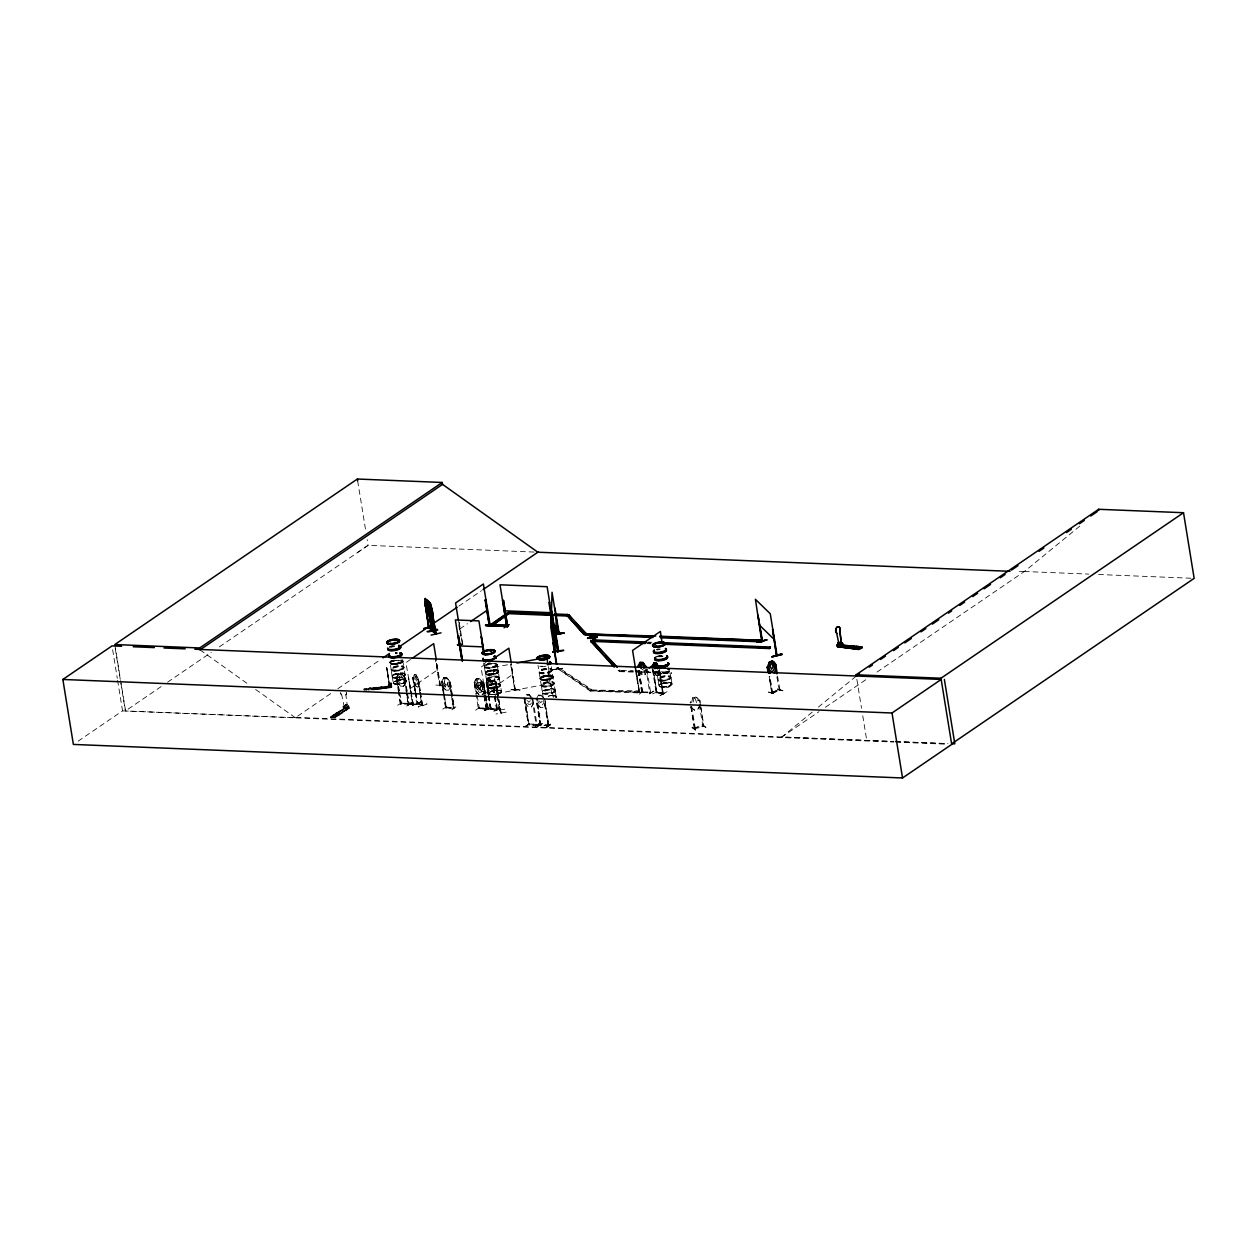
<?xml version="1.0" encoding="UTF-8"?>
<svg xmlns="http://www.w3.org/2000/svg" width="1257" height="1257" viewBox="0 0 1257 1257"><rect width="100%" height="100%" fill="white"/><g stroke="black" fill="none" stroke-linecap="round" stroke-linejoin="round"><path stroke-width="0.75" stroke-dasharray="5 3.75" d="M552.216 669.934L562.476 668.253L552.2 669.635M557.024 667.75L557.637 668.677M557.574 668.661L557.385 667.671M414.983 675.04L415.219 680.163L416.711 682.174L416.758 678.969L414.889 675.072M487.543 686.432L487.716 687.5M556.238 697.132L555.123 690.124M366.635 690.266L366.683 688.632L363.87 689.04L391.744 685.646M368.568 690.329L368.568 688.365C372.339 685.191 371.286 692.576 371.381 687.956M376.77 687.548L373.895 687.61L373.848 689.229M376.707 687.202L376.66 688.836M376.896 689.669L391.728 687.532L391.618 685.191L388.539 685.615L388.822 687.438L388.586 684.122L388.869 685.803M389.811 685.002L389.607 686.746L386.622 667.451L389.497 686.228M389.686 683.384L390.628 683.949M389.921 683.871L390.707 683.305L390.094 683.871M391.603 686.133L390.896 682.818L391.398 683.839M496.389 663.963A6.568 2.027 -9.2 0 0 485.815 665.189A6.568 2.027 -9.2 0 0 488.47 668.048A6.568 2.027 -9.2 0 0 497.222 664.874L497.253 664.717M541.421 686.039L537.996 665.377M551.996 670.185L551.792 669.682M670.924 677.664A6.568 2.027 -9.2 0 1 661.135 680.854A6.568 2.027 -9.2 0 1 661.245 677.272A6.568 2.027 -9.2 0 1 670.924 677.664L670.625 676.737M407.944 704.171L416.586 704.753M416.758 704.14L407.897 703.81L416.884 704.611L415.109 692.717M491.974 709.027L483.112 708.681M483.049 708.32L491.754 709.325M491.927 708.665L482.877 708.995M634.408 692.198L650.702 692.858L646.491 666.87M643.505 692.34L634.612 692.041M344.685 705.806L344.402 707.895L330.481 717.48L344.905 707.157L344.685 705.806L342.941 706.764L343.208 708.461L347.655 708.618L347.011 704.407L345.314 705.444L346.571 704.58M397.023 677.664L396.222 678.026L398.626 673.972M442.181 681.608L446.219 708.021L446.314 707.047M474.895 682.394L476.654 693.801M670.924 677.743C677.602 697.981 639.939 680.618 671.992 683.997A6.442 1.995 -9.2 0 1 662.235 687.233A6.442 1.995 -9.2 0 1 662.345 683.729A6.442 1.995 -9.2 0 1 671.851 684.107L671.992 683.997M390.408 683.604L390.597 683.588M488.957 679.738L489.02 684.939L490.874 686.809L491.078 683.541L488.879 679.786M421.236 702.16L412.406 705.193M392.121 676.282L391.163 669.792M345.424 705.507L345.958 704.753M345.879 704.894L346.021 705.476M477.173 682.582L477.581 679.11L478.556 679.141L482.201 686.888L482.688 689.967L481.148 692.34L479.216 692.277L476.906 689.747L477.173 682.504L474.832 686.558L478.461 690.784L481.447 690.91L483.725 686.903L480.174 682.63L477.126 682.551L478.713 686.039L480.347 684.515L480.064 682.708L483.646 686.951M478.257 683.227L478.131 688.522L480.347 690.203L480.724 686.825L478.304 683.195M444.507 681.907L444.931 678.434L445.905 678.466L447.413 682.017M490.513 708.728L497.615 709.938L493.514 683.934L490.371 679.424L487.936 679L488.062 686.008L490.01 688.726L491.581 689.009L492.775 686.841M693.314 702.003L693.817 698.201L694.901 697.949M499.218 677.539L500.333 684.609M555.264 690.894L555.264 691.083A6.474 1.995 -9.2 0 1 545.617 694.288A6.474 1.995 -9.2 0 1 545.727 690.769A6.474 1.995 -9.2 0 1 555.264 691.146M652.556 693.817L659.799 690.926M768.577 692.34L774.579 693.628M768.53 691.916L774.611 694.084M407.158 691.256L405.053 678.261C402.413 670.735 395.044 673.768 398.39 681.011L400.7 683.541L402.633 683.619L404.188 681.247L401.58 674.051M484.699 693.99L483.065 682.787L479.388 678.591L476.466 678.576L476.23 685.615L478.54 688.145L480.473 688.223L482.028 685.851L481.525 682.755L479.42 678.654L476.403 678.466L474.109 682.472L478.304 708.665L487.197 708.822L484.998 695.844M446.754 677.9L450.446 682.08L451.043 686.243L448.749 690.266L446.801 677.853L443.8 677.743L443.564 684.955L445.889 687.469L447.838 687.532L449.393 685.159L448.89 682.064L446.769 677.963L443.737 677.79M691.743 702.412L692.591 697.855L690.077 702.852M771.578 693.236L780.047 690.219L779.717 689.166M779.796 689.307L779.214 689.512C778.931 692.34 779.026 687.249 779.733 690.124M392.137 676.25L392.404 677.24M499.343 678.246L499.375 678.136A6.568 2.027 -9.2 0 0 489.696 677.743A6.568 2.027 -9.2 0 0 489.586 681.31A6.568 2.027 -9.2 0 0 499.375 678.136M346.413 705.428L345.816 705.476M397.668 705.224L402.9 702.097M442.841 709.168L448.011 705.586M475.57 710.236L480.787 706.638M525.175 726.452L530.391 722.901M525.583 726.405L530.8 722.398L525.677 726.499M537.085 726.939L542.71 722.885L537.446 726.452M639.169 694.273L644.275 690.266M692.057 727.772L695.64 730.254M498.4 707.754L499.83 710.331M498.338 707.392L499.94 710.865L497.961 707.895M499.83 710.802L495.745 684.044L498.212 697.415M497.253 664.843L499.155 677.35A6.474 1.995 -9.2 0 1 489.507 680.508A6.474 1.995 -9.2 0 1 489.617 676.973A6.474 1.995 -9.2 0 1 499.155 677.366M389.843 662.565L393.174 664.262L400.952 662.816M389.906 662.895L390.801 661.292L394.761 659.768A6.489 2.011 -9.2 0 0 390.157 662.926A6.489 2.011 -9.2 0 0 397.966 663.24A6.489 2.011 -9.2 0 0 402.57 660.098L402.727 661.622M402.963 661.056L398.013 663.492L390.77 663.586M498.306 671.207L498.102 672.102M488.989 674.459L488.659 674.695A6.489 2.011 -9.2 0 1 488.674 671.222A6.489 2.011 -9.2 0 1 498.243 671.615L498.353 671.489A6.489 2.011 -9.2 0 1 488.58 674.742L489.57 674.789M539.976 678.481L541.956 676.612M393.252 664.34L393.881 664.325M543.48 680.178L544.407 679.927L543.653 680.336M414.81 690.863L412.705 677.869L414.229 674.192L416.13 674.836L417.701 679.283L420.105 694.414M418.031 687.218L419.272 683.651L418.675 679.581L416.036 674.868M337.505 713.049L339.751 712.452M418.188 682.378L417.355 684.405L416.13 683.997C414.354 682.504 411.966 672.134 416.02 674.962M374.177 688.475C377.823 685.568 375.56 690.612 373.895 687.61M397.982 660.962L398.893 660.616M405.948 681.828C406.844 675.81 386.088 682.881 396.426 684.421M494.3 671.411C497.285 670.17 491.078 671.427 494.567 671.489M495.289 671.002L493.687 670.939L494.818 671.427M549.246 676.282C547.612 676.297 550.283 677.366 549.026 676.109M552.813 677.224L552.829 676.046L552.829 677.539L546.481 679.691L540.211 679.016L546.528 679.974L552.797 677.539M530.375 700.683L528.726 702.207L527.484 700.558M542.27 701.155L540.636 702.679L539.379 701.045M447.712 683.824L447.021 685.395L444.805 683.714M487.857 694.005L486.208 682.692L488.015 678.953M697.824 709.294L700.275 704.391M700.432 704.423L697.886 709.388L694.587 710.221L690.722 706.953L694.618 710.095M390.848 684.012L390.958 683.509M346.571 705.334L345.706 705.004M658.809 670.704L657.6 672.888L656.013 672.621L654.049 669.902M398.673 673.941L396.379 677.9L397.291 677.9M397.086 681.923L400.559 686.228L403.544 686.353L405.791 682.268L405.225 678.183L401.549 673.988M403.544 686.353L405.791 682.268M474.219 682.504L476.513 678.529M475.005 686.558L477.236 682.614M531.35 707L533.581 703.072L532.937 699.018L537.022 725.132L528.191 724.802M536.142 699.159L538.436 695.184L541.28 695.341L544.988 699.426M545.208 700.809L545.601 703.59L543.307 707.455M442.244 685.851L445.795 690.109L443.8 677.743L441.443 681.797L445.607 707.99L454.343 708.288L450.289 682.158L446.801 677.853M391.178 669.981L390.11 661.905M405.98 681.797L402.884 683.509L396.442 684.421A6.489 2.011 -9.2 0 1 396.568 680.885A6.489 2.011 -9.2 0 1 406.121 681.278L405.131 675.276A6.474 1.995 -9.2 0 1 395.484 678.403A6.474 1.995 -9.2 0 1 395.594 674.883A6.474 1.995 -9.2 0 1 405.147 675.26L404.974 674.208M488.564 674.758L494.991 673.831L498.055 671.804M483.081 708.775L492.037 709.137M645.658 669.855L644.103 672.228L642.154 672.165L639.829 669.635M332.131 715.799L336.625 716.301L332.131 715.799L330.717 716.773L332.037 717.558M349.147 707.817L334.063 717.606L334.959 717.668L330.717 716.773M335.038 717.668L349.085 707.628L348.786 705.947L347.042 706.905L347.262 708.272L343.507 708.131L342.941 706.764M345.015 707.895L345.895 707.911L331.989 717.59L345.785 707.927M462.639 643.521L461.822 643.757L462.686 643.521M413.113 704.14L408.604 678.089L412.343 704.407L413.113 704.093L408.604 678.089M439.526 684.766L440.531 685.426L439.62 685.788L435.472 659.768M487.81 707.958L487.763 708.964L481.038 667.153L487.229 662.942M488.36 708.602L486.255 696.111M515.291 690.25L514.694 689.292M515.244 690.25L511.395 663.979M639.012 692.167L634.816 666.194M635.131 666.21L639.342 692.23L635.916 667.813M666.461 672.636L667.184 673.265L619.057 671.615L618.915 670.798L633.135 670.641M667.231 673.218L667.058 672.024L666.053 672.715L666.886 673.171M499.265 709.262L500.365 709.199L499.5 709.545M500.742 712.86L498.385 696.095M695.294 727.772L694.178 727.913L702.773 725.933M694.32 728.871L704.061 726.436M703.134 726.703C703.323 724.598 703.496 725.729 703.056 726.546M498.008 671.851C495.729 676.156 478.508 672.982 490.104 674.71M337.552 712.955L339.641 712.562M412.107 703.449L413.05 703.134L412.296 704.439M439.604 685.756L440.531 685.426L436.242 659.454M514.6 689.323L515.511 688.977M515.606 689.967L514.757 690.297L511.096 663.963M638.792 691.24L639.734 690.91L589.69 689.983L556.71 667.986L558.564 667.498L591.56 689.48L590.68 690.989L591.56 689.48M390.204 662.188L396.474 659.784A6.489 2.011 -9.2 0 0 390.094 663.067L390.079 663.146A6.489 2.011 -9.2 0 0 398.548 663.413A6.489 2.011 -9.2 0 0 402.004 660.004L402.696 660.129M398.94 660.428C398.673 660.381 399.506 660.428 399.098 660.931M402.633 661.386L400.983 662.832M493.75 670.877L494.315 671.427M489.366 674.758L489.256 674.632M549.686 676.266L548.083 676.769L549.403 676.659M346.853 704.768L345.534 705.664L346.539 705.287M812.258 712.106L781.87 736.995L893.224 741.41M818.338 707.125L856.316 676.015L861.532 708.225M877.04 672.055L1024.408 571.495L1082.136 524.2M772.568 692.026L779.057 689.842M416.837 703.857L422.148 705.428M421.661 704.596L422.541 704.627M421.818 705.554L420.309 692.717M422.776 705.633L420.608 692.623M340.694 693.283A3.457 2.765 55.2 0 0 341.684 694.76L341.59 694.838A3.457 2.765 55.2 0 1 340.348 692.513M346.382 692.638A3.457 2.765 55.2 0 1 345.879 694.917L345.769 694.98A3.457 2.765 55.2 0 0 346.272 692.717M347.011 704.407L345.518 704.439L346.885 704.486M333.058 715.139C345.675 714.824 328.218 717.228 334.472 714.165L338.966 714.667L334.472 714.165M335.729 713.3C348.33 712.986 330.874 715.374 337.127 712.31L341.637 712.813L337.127 712.31M344.339 707.298L341.684 694.76M330.544 717.527L345.486 707.502M331.157 717.543L345.518 707.675M345.989 707.282L345.644 704.36M348.786 705.947L347.042 706.905M347.466 707.251L345.879 694.917M334.063 717.606L348.66 707.282L348.44 705.931M334.661 717.653L349.493 708.021L335.603 717.7L330.78 717.118M448.686 690.156L445.732 690.156M638.525 670.547L642.06 674.805L645.077 674.915L644.527 671.568M647.214 670.908L645.014 674.805M642.091 674.71L641.526 671.474M435.943 685.112L445.072 685.379M410.52 659.469L405.885 662.643L413.207 704.077M449.252 682.268L453.494 708.288L449.252 682.268L450.226 682.174L454.248 708.304M445.324 707C447.775 706.623 444.428 706.874 445.638 707.974M487.449 708.964L483.756 682.614L485.94 694.178M451.892 709.875L456.998 705.947M511.08 689.747L519.942 690.093L511.332 689.512M662.643 672.904L671.757 673.155L662.863 672.762M635.602 667.797L639.499 691.869L637.802 692.89L590.68 690.989M641.903 691.539L642.751 691.586M639.216 670.28L642.484 692.717L642.578 691.727M642.814 692.544L638.43 666.697M649.948 692.811C648.203 691.633 652.226 693.77 649.602 692.041M653.389 691.083L648.125 694.697L653.781 691.161M487.056 661.229L483.222 664.387M78.138 741.174L122.542 710.865L893.837 742.07M161.147 686.589L125.574 710.865L120.656 680.54M167.605 682.174L211.27 652.383M219.346 646.868L368.097 545.349L535.891 552.137M115.251 648.471L125.37 710.991L295.316 717.731L331.377 693.126M337.834 688.71L379.771 660.098M458.805 606.157L481.384 590.743M459.763 628.971L467.494 623.692M400.653 674.585L402.224 678.104L401.831 681.467L399.616 679.801L399.333 677.979L399.742 674.506L400.716 674.553M406.781 695.058L404.063 678.34L405.053 678.261M404.063 678.34L405.225 678.183M400.59 686.118L403.607 686.306M410.096 688.632L437.892 669.651M399.6 692.796L401.502 703.936L400.323 704.03M408.258 703.527L401.203 703.37M401.392 703.26L409.201 703.276L409.342 704.25L400.417 704.014L399.396 696.472M412.359 702.522L406.655 706.088L412.359 702.553M411.84 702.034L406.624 705.554M406.655 706.088L411.935 702.443M479.451 678.544L482.971 682.818L481.902 682.944L484.322 697.792M475.13 682.504L474.062 682.63L475.052 682.174M474.895 686.511L478.493 690.69M481.902 682.944L483.065 682.787M485.249 693.141L513.045 674.176M477.141 695.53L479.341 708.524L478.288 707.518L478.336 708.634M485.925 708.257L486.852 708.021M484.401 710.142L490.199 707.125L484.479 710.189M484.605 710.629L490.183 707.094L484.966 710.661M527.547 695.31L528.568 695.31M524.955 702.679L528.411 707L531.46 707.078L533.581 703.072M538.326 695.105L541.374 695.2L543.448 699.411L543.951 702.506L542.395 704.878L540.463 704.8L538.153 702.27L537.65 699.175M539.457 695.797L540.479 695.797M540.321 707.471L536.708 703.244L540.384 707.44L543.37 707.565M532.104 698.986L536.173 725.148C538.954 722.366 532.905 727.394 528.459 724.66L528.804 723.891M524.876 698.829L528.961 724.833M535.891 724.158L536.22 724.975M529.056 724.142L537.053 724.063M539.834 723.231L534.508 726.86L539.787 723.215M534.979 726.813L540.211 723.294M540.211 724.173L541.076 725.305L536.77 699.316M542.788 723.419L537.493 726.436M619.057 671.615L619.937 670.107L618.004 670.547L620.062 670.924M540.981 725.305L536.959 699.191M547.801 724.629L548.083 725.619L544.14 701.453M547.832 724.896L548.963 724.535L540.966 724.629M546.324 726.797L551.587 723.246L546.528 727.269M546.481 727.253L552.09 723.749L546.905 727.332M636.78 676.407L647.591 669.023M590.539 690.172L638.996 692.151L589.832 690.8L556.71 667.986M666.179 673.532L667.2 672.841L618.915 670.798M781.304 737.388L818.967 711.682M825.425 707.282L867.361 678.654M357.428 552.546L368.097 545.349L367.185 539.677M1024.408 571.495L1015.876 571.558M440.139 685.725L435.928 659.454M487.952 708.901L485.94 696.095M666.32 673.579L667.043 672.244M490.529 691.633L488.533 693.408L489.46 694.493M462.23 643.804L462.78 644.48M772.568 693.031L769.913 676.282M501.213 713.08L499.532 709.812M652.854 670.719L656.044 675.119M658.432 675.512L655.95 675.245L655.478 671.882M656.578 691.931L656.987 691.79M652.666 666.87L656.955 692.874L653.53 670.468M657.097 692.088C660.538 693.911 664.419 691.287 662.69 693.88L658.448 667.876M662.722 693.047L656.845 692.198M667.058 691.711L659.878 695.592L667.121 691.759M659.878 695.592L667.2 692.167M496.594 710.001L492.273 683.745L490.45 679.393M487.072 682.834L486.05 682.865L486.899 682.645M497.065 709.844L492.445 683.981L493.514 683.934M494.032 688.035L492.383 691.79L489.947 691.366L486.883 686.809L490.026 691.319M491.016 707.88C486.475 708.838 500.789 711.729 496.405 709.042M486.522 709.938L493.577 707.031M491.173 708.838L489.067 695.859M493.75 711.179L501.213 708.304M498.086 670.908A6.442 1.995 -9.2 0 0 488.58 670.531A6.442 1.995 -9.2 0 0 488.486 674.019A6.442 1.995 -9.2 0 0 498.071 670.908C494.3 668.473 487.197 671.175 485.233 672.966C487.889 669.698 494.598 668.535 498.118 670.892A6.442 1.995 -9.2 0 1 488.486 674.035A6.442 1.995 -9.2 0 1 488.58 670.531A6.442 1.995 -9.2 0 1 498.071 670.908L498.071 670.594M490.544 691.633C494.614 688.522 508.928 690.769 496.704 694.414M541.987 676.612L548.209 675.182L552.844 676.282A6.442 1.995 -9.2 0 1 543.228 679.44A6.442 1.995 -9.2 0 1 543.323 675.92A6.442 1.995 -9.2 0 1 552.829 676.297A6.442 1.995 -9.2 0 1 543.228 679.424A6.442 1.995 -9.2 0 1 543.338 675.936A6.442 1.995 -9.2 0 1 552.829 676.313M777.423 689.103L783.457 690.847L777.407 689.072M771.877 692.308L778.837 689.779M495.132 683.415L496.059 683.242L500.883 713.175L499.045 708.367L500.255 708.524M420.309 690.769L418.612 679.597L417.701 679.566L418.675 679.581M413.742 681.781L416.13 686.589L418.078 687.076M417.984 687.108L416.146 686.479M421.221 701.736L412.422 705.146M421.189 701.767L412.72 705.303L421.001 702.113M415.627 692.89L417.78 703.951L417.214 703.087M417.67 703.276L422.619 704.69M426.956 704.093L418.33 707.204M418.282 706.717L426.877 703.684M695.168 728.62L694.995 727.662L702.726 725.666M445.654 707.832L454.374 708.131M453.368 707.33L454.374 707.188L453.211 707.314M453.541 708.131L453.62 707.141M641.918 692.528L637.755 666.461M400.339 703.087L401.156 703.103M478.948 707.722L478.179 707.691M529.087 724.818L525.049 698.703M536.818 724.205L536.818 725.148M772.552 692.01L771.767 692.308M769.174 676.565L771.845 693.298L780 690.203L777.376 675.292M695.341 728.573L691.083 702.632M772.269 691.978L772.269 692.937L769.708 676.219M779.371 690.47L776.637 675.575M771.987 693.236L768.954 676.502M488.659 670.971A6.442 1.995 -9.2 0 1 498.165 671.364A6.442 1.995 -9.2 0 1 488.549 674.49A6.442 1.995 -9.2 0 1 488.659 670.971L490.183 670.562M493.435 674.239L494.991 673.799M548.131 679.377L549.702 678.937M556.835 668.803L558.705 668.3L591.686 690.297M692.591 697.855L695.891 697.022C707.33 708.131 689.952 689.559 698.044 700.746M702.993 726.703L698.562 700.416L699.756 700.463L703.904 726.499L699.725 700.275M692.073 727.787L692.513 727.112L696.174 730.176M705.79 727.63L702.16 724.566L705.774 727.127M445.748 707.832L444.24 698.546M446.329 707.99L442.417 681.498M643.568 692.403L634.408 692.23L650.545 691.884M650.686 692.843L650.372 692.057M400.355 702.946L401.234 702.962M401.014 703.119L401.313 704.046L399.412 692.906M408.368 704.203L409.091 703.276M478.87 707.707L479.058 708.649M478.351 708.492L479.341 708.508M528.427 723.702L529.103 723.733M526.416 694.634C534.068 695.027 522.598 693.345 524.232 698.672L528.506 724.645M549.12 725.478L540.369 725.148L536.409 700.463M544.815 699.505L548.885 725.635L540.133 725.305L536.095 699.081M397.086 677.554L399.302 690.926M694.665 728.919L690.344 702.946M439.981 685.772L435.77 659.784M515.307 689.952L510.939 664.293M548.429 673.328L549.356 673.155L548.429 673.328L552.184 696.441M507.529 664.796L492.587 667.624L499.642 710.488L499.752 709.184M495.682 681.938L498.212 694.508M497.473 691.271L495.996 681.938L498.463 695.325M496.201 685.049L498.008 694.304L497.269 688.852L497.458 690.816M496.782 688.946L496.342 685.144M496.531 686.888L496.766 688.82M496.782 693.613L551.006 683.352M504.748 709.168L494.504 710.865M501.26 713.033L501.056 711.871L500.647 712.923M506.147 712.153L495.965 713.992M546.512 679.958L548.178 679.644M548.193 696.095C550.016 695.828 556.82 694.335 556.113 697.651A6.442 1.995 -9.2 0 0 548.256 696.362M652.87 670.358L656.531 692.623M659.344 667.86L663.256 693.974L656.154 692.78L652.022 666.76M422.258 704.8L417.371 703.37M490.419 707.77L490.717 708.021M490.45 708.712L489.02 699.458M552.216 669.73L562.476 668.425M387.517 672.385L386.685 667.498M387.47 673.925L389.717 686.196M391.178 683.18L390.99 683.714M391.98 683.604L389.701 683.949M388.586 684.248L391.446 683.399M389.529 685.144L387.722 672.354M363.949 690.234L391.744 686.212L391.681 685.411L363.901 689.386L391.728 686.228M388.759 686.966L391.728 687.029M369.432 689.889L391.665 686.715M371.318 689.842L391.728 686.966L391.744 686.039M373.172 689.889L391.728 687.202M422.415 705.711L420.105 692.45M487.088 708.822L486.019 708.932L484.621 699.662M548.366 725.43L544.014 699.473M548.728 725.635L544.627 699.63M548.571 676.973L549.686 676.549M552.2 675.873L543.37 676.36A6.442 1.995 -9.2 0 0 543.307 679.896L544.815 679.848M643.285 670.091L641.07 668.41M344.905 707.157L348.66 707.282M343.554 707.314L349.069 707.644M343.57 707.597L348.016 707.754M662.612 673.014L671.379 672.809M442.338 681.875L441.364 681.97L443.941 696.692M511.112 689.637L520.225 689.889M446.345 707.314L453.431 707.44M1024.282 571.495L1088.782 574.103M1098.539 574.496L1194.15 578.361M647.999 642.091L651.88 642.248M646.978 642.783L650.859 642.94M647.104 643.6L651 643.757M635.021 670.719L667.058 672.024M482.138 682.472L483.898 693.958M407.079 696.912L408.179 704.344L409.311 704.219M479.043 707.974L486.758 708.021L487.009 708.964L484.809 695.969M540.101 724.346L540.95 724.205M295.882 717.338L893.758 741.52M895.675 741.599L947.762 743.704M895.173 741.489L947.919 743.578M895.77 742.149L947.857 744.254M663.162 693.99L658.699 667.75M497.191 710.095L493.09 684.107M497.002 709.168L490.874 708.304M641.793 692.686L637.629 666.666M408.226 704.36L406.655 693.078M400.37 704.046L398.626 692.874M702.207 724.598L705.868 727.52M655.965 675.15L658.479 675.638C662.785 663.979 657.521 682.881 657.945 672.291M656.484 692.638L663.555 693.801M487.999 679.11L490.356 679.518M412.705 677.869L415.611 690.926M656.06 691.821L656.72 692.89M490.261 708.869L488.156 695.859M200.004 649.869L249.247 684.924M255.611 689.449L295.316 717.731M442.165 685.882L445.795 690.109M529.401 694.76L533.078 698.955M475.57 690.627L479.184 694.87M479.121 694.917L475.507 690.674L474.282 682.472M658.087 679.786L656.767 671.599M551.996 670.028L551.98 669.997A6.568 2.027 -9.2 0 1 542.128 673.092A6.568 2.027 -9.2 0 1 542.238 669.525A6.568 2.027 -9.2 0 1 551.917 669.918L551.933 670.641A6.474 1.995 -9.2 0 0 542.411 670.327A6.474 1.995 -9.2 0 0 542.301 673.846A6.474 1.995 -9.2 0 0 551.964 670.719L553.976 682.991M541.39 685.976L542.537 693.11M486.632 680.571L483.741 662.942M402.711 660.444L403.843 667.106M658.102 679.896L659.108 685.929M553.85 682.645L553.913 682.771A6.474 1.995 -9.2 0 1 544.265 685.913A6.474 1.995 -9.2 0 1 544.36 682.394A6.474 1.995 -9.2 0 1 553.913 682.771L554.164 683.494A6.568 2.027 -9.2 0 0 544.454 683.164A6.568 2.027 -9.2 0 0 544.344 686.731A6.568 2.027 -9.2 0 0 554.133 683.557L555.091 690.046A6.474 1.995 -9.2 0 1 545.428 693.078A6.474 1.995 -9.2 0 1 545.522 689.559A6.474 1.995 -9.2 0 1 555.075 689.952L555.091 690.014M486.585 680.477L488.769 694.005M403.748 666.791L403.78 666.886A6.474 1.995 -9.2 0 1 394.132 670.028A6.474 1.995 -9.2 0 1 394.242 666.509A6.474 1.995 -9.2 0 1 403.78 666.901L404.031 667.577A6.568 2.027 -9.2 0 0 394.321 667.278A6.568 2.027 -9.2 0 0 394.211 670.845A6.568 2.027 -9.2 0 0 404 667.671L404.958 674.129A6.474 1.995 -9.2 0 1 395.295 677.193A6.474 1.995 -9.2 0 1 395.405 673.673A6.474 1.995 -9.2 0 1 404.943 674.066L404.943 674.051M485.485 673.862L485.218 673.014M500.223 684.342L500.333 684.578A6.474 1.995 -9.2 0 1 490.67 687.673A6.474 1.995 -9.2 0 1 490.78 684.154A6.474 1.995 -9.2 0 1 500.317 684.531L500.522 685.348A6.568 2.027 -9.2 0 1 490.749 688.49A6.568 2.027 -9.2 0 1 490.858 684.924A6.568 2.027 -9.2 0 1 500.537 685.316L501.464 691.743M783.032 690.863L776.936 688.757M413.694 681.797L416.224 686.542M418.015 679.33L419.807 690.596M529.433 694.822L532.041 702.019L530.501 704.391L528.568 704.313L526.259 701.783L525.756 698.688M694.87 697.918L696.755 702.977M551.76 669.462L551.792 669.62A6.474 1.995 -9.2 0 1 542.113 672.652A6.474 1.995 -9.2 0 1 542.223 669.133A6.474 1.995 -9.2 0 1 551.76 669.51L551.273 666.524M496.012 682.032L495.415 680.948L495.839 684.154M496.924 688.836L496.829 687.846M501.009 711.871L499.893 709.749M554.934 689.7L555.295 690.47A6.568 2.027 -9.2 0 1 545.444 693.534A6.568 2.027 -9.2 0 1 545.554 689.967A6.568 2.027 -9.2 0 1 555.233 690.36M539.991 678.481L540.259 679.267M540.243 679.283L540.29 678.073L543.37 676.36A6.442 1.995 -9.2 0 1 552.907 676.722A6.442 1.995 -9.2 0 1 543.307 679.896M498.086 670.625L498.306 671.427M670.751 677.067L670.704 676.879A6.474 1.995 -9.2 0 1 661.056 680.037A6.474 1.995 -9.2 0 1 661.166 676.517A6.474 1.995 -9.2 0 1 670.704 676.894L669.73 670.924A6.474 1.995 -9.2 0 1 660.836 674.082A6.474 1.995 -9.2 0 1 658.857 671.049M542.411 692.78L543.385 698.578M392.278 676.894L393.347 683.101M391.728 687.343L390.896 682.818M387.675 673.893L387.172 671.034M496.484 687.705L497.489 691.46L497.395 689.669M497.159 691.821L497.851 694.917M495.887 681.97L498.275 695.027L497.646 691.633M496.955 686.621L495.557 681.043L495.996 684.609M497.175 691.036L497.741 693.298L497.631 692.01M386.889 668.3L387.282 670.657M497.332 690.203L496.578 686.023L496.876 689.213M862.758 715.799L866.843 740.97M690.816 706.56L694.445 728.95M659.705 671.694L663.382 693.99M645.689 666.838L649.759 692.984M637.676 692.073L637.802 692.89M589.69 689.983L589.832 690.8M558.564 667.498L558.705 668.3M552.844 676.329L553.001 677.366A6.442 1.995 -9.2 0 1 543.401 680.508A6.442 1.995 -9.2 0 1 543.495 676.989A6.442 1.995 -9.2 0 1 553.001 677.366A6.442 1.995 -9.2 0 1 543.401 680.493A6.442 1.995 -9.2 0 1 543.511 677.004A6.442 1.995 -9.2 0 1 553.001 677.382A6.442 1.995 -9.2 0 1 543.401 680.493A6.442 1.995 -9.2 0 1 543.511 677.004A6.442 1.995 -9.2 0 1 553.017 677.397M548.303 666.65L553.41 698.201M524.075 698.798L528.317 724.818M510.625 664.293L514.836 690.266M486.71 682.975L488.502 694.115M488.816 695.969L490.984 708.979M486.286 682.661L488.722 697.604M483.756 682.614L485.626 694.178M482.704 682.975L484.511 694.115M484.196 695.812L486.412 708.791M478.446 707.518L478.571 708.477M459.214 622.294L462.827 644.48M458.271 618.444L460.926 636.105M461.398 637.692L462.387 644.464M458.742 624.54L460.612 636.089M418.204 679.723L420.011 690.863M420.404 696.268L421.881 705.601M415.926 692.796L417.78 703.951L416.02 696.331M415.313 691.036L413.019 677.68L415.706 694.477M407.457 693.11L409.122 704.391L407.268 693.236M404.864 678.387L406.969 691.366M404.251 678.23L406.357 691.224M397.008 678.057L399.113 691.051M399.098 694.618L396.332 677.822L398.312 691.02M357.664 480.928L365.646 530.203M114.827 644.542L120.358 678.639M112.643 649.712L117.294 678.371M117.592 680.288L122.542 710.865M656.515 656.987A6.568 2.027 -9.2 0 1 662.8 655.557M656.892 650.105A6.458 1.995 -9.2 0 1 660.098 649.382M656.531 656.594A6.458 1.995 -9.2 0 1 662.706 655.18M659.595 656.861A6.458 1.995 -9.2 0 1 662.91 656.374M657.93 656.845A6.568 2.027 -9.2 0 1 662.863 655.934M656.72 649.303A6.568 2.027 -9.2 0 1 658.291 648.879M656.767 649.665A6.568 2.027 -9.2 0 1 660.019 648.926M669.525 671.065A6.568 2.027 -9.2 0 1 660.742 673.689A6.568 2.027 -9.2 0 1 657.694 671.207M669.462 670.704A6.568 2.027 -9.2 0 1 660.679 673.312A6.568 2.027 -9.2 0 1 657.631 670.829M668.645 670.861A6.458 1.995 -9.2 0 1 660.648 672.872A6.458 1.995 -9.2 0 1 657.002 671.002M545.994 666.179A6.458 1.995 -9.2 0 1 538.844 666.273M542.6 666.273A6.568 2.027 -9.2 0 1 539.693 666.163M497.002 664.812A6.474 1.995 -9.2 0 1 489.633 668.378A6.474 1.995 -9.2 0 1 485.595 665.801A6.474 1.995 -9.2 0 1 496.374 664.403M496.766 664.654A6.458 1.995 -9.2 0 1 489.444 667.168A6.458 1.995 -9.2 0 1 484.259 665.754A6.458 1.995 -9.2 0 1 490.67 662.989M497.175 664.497A6.568 2.027 -9.2 0 1 488.407 667.687A6.568 2.027 -9.2 0 1 485.752 664.812A6.568 2.027 -9.2 0 1 496.326 663.602M489.539 694.461A6.442 1.995 -9.2 0 1 492.445 691.209A6.442 1.995 -9.2 0 1 501.103 691.114A6.442 1.995 -9.2 0 1 496.688 694.383M395.358 652.902A6.568 2.027 -9.2 0 1 397.039 652.729M391.131 647.276A6.458 1.995 -9.2 0 1 394.337 646.554M395.499 653.719A6.474 1.995 -9.2 0 1 397.149 653.546M395.421 653.263A6.568 2.027 -9.2 0 1 397.102 653.106M395.295 652.509A6.474 1.995 -9.2 0 1 396.945 652.336M389.591 646.994A6.568 2.027 -9.2 0 1 394.211 645.737M389.607 646.585A6.458 1.995 -9.2 0 1 392.483 645.658M389.654 647.355A6.568 2.027 -9.2 0 1 394.258 646.098M406.121 681.278A6.489 2.011 -9.2 0 1 396.458 684.421M401.03 659.972A6.489 2.011 -9.2 0 1 399.6 663.366A6.489 2.011 -9.2 0 1 390.251 663.476A6.489 2.011 -9.2 0 1 396.521 660.019M500.49 685.552L500.49 685.599A6.474 1.995 -9.2 0 1 490.874 688.867A6.474 1.995 -9.2 0 1 490.968 685.348A6.474 1.995 -9.2 0 1 500.522 685.741M554.086 683.808L554.101 683.981A6.474 1.995 -9.2 0 1 544.454 687.123A6.474 1.995 -9.2 0 1 544.564 683.588A6.474 1.995 -9.2 0 1 554.101 683.981M482.421 691.649L479.875 689.025L478.131 691.476L479.263 688.412L477.22 685.254L479.64 687.815L481.321 685.411L480.268 688.475L482.421 691.743M405.194 674.773L405.178 674.805A6.568 2.027 -9.2 0 0 395.484 674.443A6.568 2.027 -9.2 0 0 395.374 678.01A6.568 2.027 -9.2 0 0 405.163 674.836L405.163 674.915M551.98 670.358L551.949 670.39A6.568 2.027 -9.2 0 1 542.191 673.469A6.568 2.027 -9.2 0 1 542.301 669.887A6.568 2.027 -9.2 0 1 551.98 670.28L551.98 670.327M555.28 690.8L555.264 690.831A6.568 2.027 -9.2 0 1 545.507 693.895A6.568 2.027 -9.2 0 1 545.617 690.329A6.568 2.027 -9.2 0 1 555.295 690.722L555.295 690.753M484.354 690.957L482.122 695.027L484.291 690.989M671.992 683.965L671.992 683.934A6.489 2.011 -9.2 0 0 662.282 683.478A6.489 2.011 -9.2 0 0 662.188 687.013A6.489 2.011 -9.2 0 0 671.851 683.871M499.359 678.56L499.343 678.529A6.474 1.995 -9.2 0 0 489.806 678.183A6.474 1.995 -9.2 0 0 489.711 681.703A6.474 1.995 -9.2 0 0 499.359 678.56M661.261 681.231A6.474 1.995 -9.2 0 0 670.908 678.104A6.474 1.995 -9.2 0 0 661.355 677.712A6.474 1.995 -9.2 0 0 661.261 681.231M662.172 686.809A6.442 1.995 -9.2 0 0 671.788 683.682A6.442 1.995 -9.2 0 0 662.282 683.305A6.442 1.995 -9.2 0 0 662.172 686.809A6.442 1.995 -9.2 0 0 671.772 683.698A6.442 1.995 -9.2 0 0 662.282 683.321A6.442 1.995 -9.2 0 0 662.188 686.825M661.088 680.477A6.568 2.027 -9.2 0 0 670.861 677.303A6.568 2.027 -9.2 0 0 661.182 676.91A6.568 2.027 -9.2 0 0 661.088 680.477M543.291 679.848A6.442 1.995 -9.2 0 0 552.907 676.722A6.442 1.995 -9.2 0 0 543.401 676.392A6.442 1.995 -9.2 0 0 543.291 679.848M554.871 695.702A6.442 1.995 -9.2 0 0 548.178 695.938A6.442 1.995 -9.2 0 1 554.856 695.718A6.442 1.995 -9.2 0 1 555.264 697.871A6.442 1.995 -9.2 0 0 554.856 695.718M544.281 686.353A6.568 2.027 -9.2 0 0 554.07 683.18A6.568 2.027 -9.2 0 0 544.391 682.787A6.568 2.027 -9.2 0 0 544.281 686.353M491.786 694.477A6.442 1.995 -9.2 0 0 501.402 691.35A6.442 1.995 -9.2 0 0 491.896 690.957A6.442 1.995 -9.2 0 0 491.786 694.477A6.442 1.995 -9.2 0 0 501.386 691.35A6.442 1.995 -9.2 0 0 491.896 690.973A6.442 1.995 -9.2 0 0 491.801 694.461M488.659 675.103A6.442 1.995 -9.2 0 0 498.259 671.976A6.442 1.995 -9.2 0 0 488.753 671.584A6.442 1.995 -9.2 0 0 488.659 675.088A6.442 1.995 -9.2 0 0 498.243 671.976A6.442 1.995 -9.2 0 0 488.753 671.599A6.442 1.995 -9.2 0 0 488.659 675.103M490.701 688.113A6.568 2.027 -9.2 0 0 500.475 684.939A6.568 2.027 -9.2 0 0 490.796 684.546A6.568 2.027 -9.2 0 0 490.701 688.113M489.539 680.948A6.568 2.027 -9.2 0 0 499.312 677.774A6.568 2.027 -9.2 0 0 489.633 677.382A6.568 2.027 -9.2 0 0 489.539 680.948M398.453 662.926A6.442 1.995 -9.2 0 0 402.507 659.925A6.442 1.995 -9.2 0 1 398.453 662.926A6.442 1.995 -9.2 0 1 390.55 663.02A6.442 1.995 -9.2 0 1 393.205 660.035A6.442 1.995 -9.2 0 0 390.55 663.02A6.442 1.995 -9.2 0 0 398.453 662.926M396.426 684.169A6.489 2.011 -9.2 0 0 406.09 681.043A6.489 2.011 -9.2 0 0 396.521 680.65A6.489 2.011 -9.2 0 0 396.426 684.169A6.442 1.995 -9.2 0 0 406.011 680.87A6.442 1.995 -9.2 0 0 396.521 680.493A6.442 1.995 -9.2 0 0 396.411 683.981M393.268 664.639A6.442 1.995 -9.2 0 0 402.884 661.512A6.442 1.995 -9.2 0 0 393.378 661.119A6.442 1.995 -9.2 0 0 393.268 664.639A6.442 1.995 -9.2 0 0 402.868 661.496A6.442 1.995 -9.2 0 0 393.378 661.119A6.442 1.995 -9.2 0 0 393.284 664.607M394.337 671.238A6.474 1.995 -9.2 0 0 403.984 668.096A6.474 1.995 -9.2 0 0 394.431 667.718A6.474 1.995 -9.2 0 0 394.337 671.238M395.311 677.649A6.568 2.027 -9.2 0 0 405.1 674.475A6.568 2.027 -9.2 0 0 395.421 674.082A6.568 2.027 -9.2 0 0 395.311 677.649M394.164 670.484A6.568 2.027 -9.2 0 0 403.937 667.294A6.568 2.027 -9.2 0 0 394.258 666.901A6.568 2.027 -9.2 0 0 394.164 670.484"/><path stroke-width="1.5" d="M552.703 652.147L563.592 650.576M552.97 642.72L556.395 664.199M554.447 625.09L558.705 651.346M554.966 607.995L559.271 634.235M553.787 627.557L557.589 651.927L558.312 651.126M557.527 651L558.045 650.23M558.721 634.047L559.114 633.277M555.547 634.314L564.126 633.057L555.515 634.486M838.482 643.081L838.34 643.207M658.731 667.546L658.857 667.357A6.442 1.995 -9.2 0 0 666.744 666.037A6.442 1.995 -9.2 0 0 667.828 663.445A6.442 1.995 -9.2 0 1 666.729 666.021A6.442 1.995 -9.2 0 1 659.045 667.451M429.124 606.675L429.156 604.02L428.826 605.874L427.757 602.779L428.763 606.345M554.966 653.153L555.484 635.775M555.751 635.633L556.254 618.24M460.958 644.872L457.391 644.794L461.115 644.291M427.254 605.261L427.191 606.565L425.62 599.385M429.265 607.021L429.203 608.341L428.26 606.157M431.292 608.765L431.23 610.085L430.287 607.901M654.724 667.011L654.96 663.633L657.112 667.42M838.969 642.94L838.859 642.736M840.069 643.191L839.833 643.003M429.737 605.874L428.323 601.176L427.286 600.186L426.956 603.486L425.73 599.353M430.648 610.132C428.496 619.497 432.974 604.523 428.323 601.176M432.345 615.176C429.674 613.18 434.262 616.873 432.675 611.876M640.771 666.603L641.196 663.115L642.17 663.162L643.694 666.713M852.686 646.522L850.47 646.459M653.546 666.807L654.017 662.848L656.484 663.272L659.344 667.86M427.977 606.974L427.694 608.844L425.95 605.245L425.259 598.411L427.474 603.879L431.764 630.433L427.034 603.391L429.391 612.52M429.658 605.67L429.705 610.619L427.977 607.005M432.015 610.478L431.732 612.348L429.988 608.749M772.159 661.103L775.6 664.152C774.265 665.424 776.15 662.03 772.191 660.978L769.378 662.046L768.75 666.681L769.253 669.777L771.437 671.552L773.244 670.877L774.673 667.734L772.222 661.119M639.326 666.556L640.127 662.549L643.065 662.549L643.977 668.52M504.041 627.793L509.242 624.635M839.299 645.03L839.566 646.711L842.85 644.982L842.583 643.301L840.414 643.05L840.304 645.391M858.578 649.476C865.554 644.998 859.615 650.262 853.424 647.166M859.081 649.24L837.398 646.459L837.131 644.778L837.602 645.988L859.411 648.628M840.666 644.731L862.349 647.481L859.097 649.209L837.398 646.664M770.305 673.391L767.948 671.332L767.273 667.2L769.441 662.062M774.186 673.343L776.355 668.205L775.538 664.136L777.297 673.501M558.124 651.849L551.273 609.786L550.755 627.164L556.757 664.152M390.974 643.678L390.126 643.521M396.065 640.394L394.651 640.457L395.908 639.97M396.505 640.159L395.594 639.797M486.145 654.41L485.611 654.08M490.199 650.937L491.298 650.607M491.487 650.765L490.513 651.126M491 651.095L491.974 650.717L491.126 650.246M545.601 656.421L544.8 656.405L546.025 655.855M544.8 656.405L546.481 655.871L545.491 656.531M545.522 656.107L545.899 655.635M655.698 646.727L656.5 646.271M656.468 646.192L656.735 646.428M661.653 643.411L660.491 643.238L662.266 642.987M660.648 642.924L662.046 642.72L660.381 631.454L632.57 650.419L635.586 668.975M428.951 628.044L424.803 601.663L429.014 627.699M431.292 629.223L432.141 630.323L427.239 604.177L427.851 601.097M429.627 605.575L429.203 601.946L431.512 607.382L435.802 633.937L432.675 631.375L432.911 630.26M435.331 632.727L436.179 633.842L430.24 602.841L432.565 611.892M660.726 637.786L761.726 641.871L761.962 640.473M762.496 641.321L757.971 615.082L762.151 641.039M776.433 655.384L772.568 629.317L776.653 655.635M637.755 666.461L640.064 662.439L641.07 668.41M457.611 644.605L461.178 644.637M858.625 649.492L837.476 646.632M489.366 626.065L490.214 625.766L483.364 584.002L455.568 602.983L458.271 619.685M490.214 625.766L489.319 626.049L485.139 600.108L485.925 599.793L485.139 600.108M489.146 625.185L489.602 625.122M389.89 643.82A6.489 2.011 -9.2 0 1 389.984 640.3A6.489 2.011 -9.2 0 1 399.553 640.693A6.489 2.011 -9.2 0 1 389.89 643.82L390.66 643.49M390.236 643.835L390.644 643.6M655.981 646.852L656.735 646.522M640.064 662.439L642.987 662.69L646.318 666.996M643.065 662.549L645.155 666.76M637.865 666.493L638.603 666.571M503.538 600.485L502.564 600.579L503.538 600.485L507.655 626.599L503.366 600.61M485.595 625.577L494.457 625.907L485.846 625.326M494.457 625.907L485.626 625.452M507.687 625.515L507.262 625.687M549.686 602.496L548.885 602.464L551.383 617.863M554.526 628.374L557.102 626.583M554.573 628.437L556.631 626.143M645.737 666.43L646.491 666.87M458.491 635.618L462.545 660.663M483.568 652.084L481.242 636.545L483.741 651.959M951.628 743.861L1194.15 578.361L1183.513 512.715L940.99 678.23L951.706 744.411L902.542 777.973L73.377 744.427L62.85 679.456L112.03 645.894L121.646 646.287M442.228 482.468L357.365 479.027L114.827 644.542L199.706 647.968L442.228 482.468L442.543 484.369L537.855 552.216L1009.999 571.322M442.543 484.369L200.004 649.869L199.706 647.968M382.992 657.898L389.45 653.499M399.129 646.884L457.202 607.257M483.002 589.643L538.42 551.839M412.06 658.417L433.681 643.663L436.085 658.511M470.589 621.587L487.575 609.991M550.66 613.809L508.849 612.112L489.444 625.357L508.142 625.389L508.268 626.19L489.586 626.175L485.453 600.123M488.769 661.889L508.849 648.188L511.253 663.036M566.876 616.009L567.771 614.5L566.876 616.009L507.969 613.62L507.844 612.803L567.897 615.317M652.964 637.472L584.992 634.722L584.851 633.905L655.777 636.042M584.992 634.722L603.486 634.738M614.233 667.153L590.664 641.023L593.618 639.892L646.051 642.013M590.806 641.84L593.618 639.892M649.131 667.97L653.766 664.812M761.726 641.871L762.606 640.363L660.601 636.969M769.473 648.549L770.352 647.041L769.473 648.549L664.592 644.307M859.552 673.799L856.316 676.015L856.111 674.789L1098.649 509.289L1183.513 512.715M869.247 667.184L872.484 664.969M880.56 659.454L885.415 656.154M893.507 650.623L898.346 647.324M904.82 642.908L911.294 638.493M920.988 631.878L925.843 628.563M932.301 624.148L938.775 619.732M948.469 613.117L951.706 610.902M959.798 605.387L964.638 602.087M972.729 596.572L977.585 593.257M984.042 588.842L990.516 584.426M1000.211 577.811L1005.066 574.496M1011.524 570.081L1017.997 565.666M1039.02 551.336L1043.876 548.021M1066.502 532.575L1071.357 529.26M1079.433 523.745L1084.288 520.429M1090.762 516.014L1097.22 511.615M62.85 679.456L892.014 713.002L941.194 679.44L194.804 649.24M428.684 627.824L431.874 630.103M429.328 627.966L429.265 626.992M436.1 633.827L432.958 630.904M390.298 643.553L390.974 643.835M485.626 653.891L486.412 654.159M842.583 643.301L842.536 644.778L839.77 646.239L839.55 644.888L838.482 645.532L838.026 642.688L839.22 642.17M841.546 644.385L839.189 645.517L836.706 633.229A3.457 2.231 -83.3 0 1 835.968 628.641A3.457 2.231 -83.3 0 1 839.063 627.007A3.457 2.231 -83.3 0 1 839.802 631.595L841.546 644.385L839.975 631.627A3.457 2.231 -83.3 0 0 839.22 627.023A3.457 2.231 -83.3 0 0 836.141 628.657A3.457 2.231 -83.3 0 0 836.879 633.245L836.706 633.229M852.105 645.737L848.884 647.795L852.105 645.737L854.273 645.988L851.052 648.062L854.273 645.988M856.19 646.224L852.969 648.282L856.19 646.224L858.358 646.475L855.137 648.533L858.358 646.475M859.804 646.632C853.189 651.016 859.238 645.799 861.972 646.899M431.984 629.38L428.92 627.4L431.654 629.38M658.307 667.624L656.484 663.272L657.38 668.771M850.675 646.617L852.623 646.444M557.527 650.67L557.621 651.88M395.342 640.206L396.191 639.907M546.465 656.311L545.334 656.405M661.245 642.987L660.444 643.364M771.358 661.983L770.085 666.179L771.562 669.243L773.102 666.98L771.421 661.999M768.357 672.794L767.367 667.2L768.2 666.933L769.315 672.558M767.273 667.2L768.42 666.996M507.734 626.457L506.681 626.583L502.737 600.453M587.522 637.959L589.769 637.268C590.931 641.604 589.957 633.512 589.863 637.818L587.6 638.509M592.11 638.147L594.42 637.613L595.095 638.807L594.954 637.472L597.248 636.765L595.048 638.006L594.31 636.655L594.451 638.006L592.11 638.147L594.357 637.456L595.095 638.807M592.188 638.697L594.53 638.792M590.319 637.126L592.754 637.126L590.46 637.833L590.287 636.482M590.413 637.66L592.754 637.126M594.907 637.315L597.248 636.765M597.342 637.315L595.001 637.849L594.875 636.67M592.66 636.576L590.381 637.283L590.507 638.619M768.074 666.933L769.111 672.511M661.151 642.877L662.109 642.814M425.196 598.552L425.149 601.757M427.286 600.186L427.474 603.926M428.637 627.872L424.945 601.71M429.234 602.056L428.826 605.575L427.741 601.129M429.658 602.889L435.425 633.732M430.13 606.047L430.695 610.195M429.501 609.299L431.198 614.312M427.27 610.776L425.463 605.795L428.166 611.578L428.668 608.435L426.202 599.322M423.86 628.437L433.649 626.002L423.782 628.799M427.899 631.941L437.782 630.056M431.072 635.099L441.034 632.837M776.669 654.363L777.062 655.573L770.274 613.777L755.41 599.29L761.742 641.164L766.896 639.907L756.887 642.107L760.218 641.494M781.744 653.907L771.971 656.798L781.76 653.97M781.98 654.598L772.002 656.767M771.971 656.798L781.854 654.426M566.844 615.192L568.777 614.752L585.872 633.214L584.065 634.471L566.844 615.192L584.065 634.471M555.374 630.637L557.935 633.418L559.993 633.779L558.077 634.219L554.227 630.071M583.939 633.654L585.872 633.214M516.878 663.02L546.795 657.364L548.005 664.78M555.484 633.937L564.094 633.072M552.656 651.786L563.529 650.168M433.037 631.564L428.841 605.183M485.501 625.028L494.425 625.389M504.214 610.776L551.336 612.693M554.463 613.966L567.771 614.5M508.142 625.389L490.466 624.666L490.591 625.483M659.674 636.199L762.606 640.363M584.851 633.905L652.823 636.655M609.299 634.974L634.549 635.995M638.43 636.152L652.037 636.702M659.799 637.016L665.629 637.252M671.458 637.488L696.708 638.509M702.522 638.745L727.772 639.766M733.601 640.002L756.903 640.944M661.591 642.641L770.352 647.041M600.547 649.838L592.597 640.583L646.177 642.83M664.466 643.49L770.478 647.858M592.738 641.4L645.171 643.521M459.559 645.925L483.112 646.884M856.111 674.789L940.99 678.23M133.195 646.758L154.375 647.606M164.007 647.999L185.188 648.848M951.816 743.735L954.817 743.845L944.368 679.424M861.846 647.764L840.022 645.281M838.026 642.688L838.67 645.548L839.676 645.014L837.131 644.778M839.676 643.175L842.316 643.427M840.367 644.527L842.536 644.778M840.022 645.077L862.349 647.481M841.766 645.815L849.622 646.695M838.105 646.302L859.725 648.879M656.453 663.366L654.001 663.005L655.023 668.818M768.09 671.269L770.352 673.296M427.16 610.698L428.307 611.672M436.855 629.16L427.05 631.533M433.288 630.825L435.692 632.884M759.621 625.279L774.485 639.766M592.597 640.583L617.328 667.31M571.542 618.413L568.777 614.752M575.486 622.671L585.998 634.031M605.748 655.463L616.166 666.713M590.664 641.023L614.107 666.336M554.746 627.432L559.868 632.978M554.871 628.249L559.993 633.779M558.202 651.409L551.54 609.645L552.043 592.267L558.815 634.361L558.548 633.135M774.642 664.356L776.543 673.783M428.731 609.095L429.046 607.1L430.145 610.069M428.323 601.082L430.02 606.078L429.768 602.857M1098.649 509.289L1098.838 510.499M892.014 713.002L902.542 777.973M766.896 639.907L757.044 642.248M767.666 667.278L768.561 672.841M557.935 633.418L558.077 634.219M552.184 617.894L547.125 586.705L500.003 584.788L506.807 626.615M551.069 616.574L555.28 642.563M550.99 619.56L555.201 645.548M508.849 612.112L489.586 626.175L485.611 599.793M507.121 626.08L507.262 626.882M483.961 652.1L478.917 620.895L455.348 619.937L461.963 660.773M458.302 635.743L462.356 660.789M458.082 635.602L462.136 660.648M428.936 605.151L433.366 631.47M428.543 605.34L432.675 631.375M357.365 479.027L357.664 480.928M666.76 656.767A6.474 1.995 -9.2 0 1 661.135 660.616A6.474 1.995 -9.2 0 1 655.683 658.354M666.776 656.327A6.568 2.027 -9.2 0 1 661.072 660.224A6.568 2.027 -9.2 0 1 655.541 657.93M668.347 663.225A6.442 1.995 -9.2 0 1 665.314 665.927A6.442 1.995 -9.2 0 1 657.631 666.713M668.268 662.785A6.442 1.995 -9.2 0 1 665.236 665.487A6.442 1.995 -9.2 0 1 657.552 666.273A6.442 1.995 -9.2 0 0 665.236 665.456A6.442 1.995 -9.2 0 0 668.253 662.769M668.268 662.753A6.442 1.995 -9.2 0 1 665.236 665.456A6.442 1.995 -9.2 0 1 657.568 666.257M665.613 649.162A6.568 2.027 -9.2 0 1 659.909 653.059A6.568 2.027 -9.2 0 1 654.378 650.765M666.571 655.573A6.474 1.995 -9.2 0 1 660.946 659.406A6.474 1.995 -9.2 0 1 655.494 657.16M665.613 649.602A6.474 1.995 -9.2 0 1 659.972 653.436A6.474 1.995 -9.2 0 1 654.52 651.189M666.713 655.95A6.568 2.027 -9.2 0 1 661.009 659.846A6.568 2.027 -9.2 0 1 655.478 657.568M665.55 648.785A6.568 2.027 -9.2 0 1 659.846 652.682A6.568 2.027 -9.2 0 1 654.316 650.403M665.409 648.392A6.474 1.995 -9.2 0 1 659.784 652.242A6.474 1.995 -9.2 0 1 654.331 649.979M667.797 663.067A6.489 2.011 -9.2 0 1 666.069 665.927A6.489 2.011 -9.2 0 1 657.647 666.964M667.718 668.551A6.474 1.995 -9.2 0 1 669.352 669.227M667.844 668.944A6.568 2.027 -9.2 0 1 668.865 669.227M538.687 659.328A6.442 1.995 -9.2 0 1 541.107 655.667A6.442 1.995 -9.2 0 1 549.576 656.515A6.442 1.995 -9.2 0 1 539.991 659.454M538.687 659.579A6.489 2.011 -9.2 0 1 541.139 655.887A6.489 2.011 -9.2 0 1 549.655 656.751A6.489 2.011 -9.2 0 1 540.007 659.705M549.985 662.203A6.568 2.027 -9.2 0 1 549.922 664.262M549.969 662.643A6.474 1.995 -9.2 0 1 550.566 664.105M549.922 661.842A6.568 2.027 -9.2 0 1 548.822 664.482M549.78 661.449A6.474 1.995 -9.2 0 1 547.345 664.56M494.205 656.515A6.568 2.027 -9.2 0 1 495.824 658.259M492.775 659.956A6.568 2.027 -9.2 0 1 485.579 660.836A6.568 2.027 -9.2 0 1 483.332 658.998M494.158 656.154A6.568 2.027 -9.2 0 1 495.777 657.898M495.101 658.479A6.568 2.027 -9.2 0 1 494.064 659.061M492.713 659.579A6.568 2.027 -9.2 0 1 485.516 660.459A6.568 2.027 -9.2 0 1 483.269 658.621M495.022 656.028A6.474 1.995 -9.2 0 1 490.23 659.736A6.474 1.995 -9.2 0 1 483.285 658.197M491.236 660.773A6.458 1.995 -9.2 0 1 483.489 659.406M494.205 656.971A6.458 1.995 -9.2 0 1 496.028 658.134M399.993 653.656A6.474 1.995 -9.2 0 1 400.292 656.358A6.474 1.995 -9.2 0 1 391.713 657.93A6.474 1.995 -9.2 0 1 389.921 655.525M399.993 653.216A6.568 2.027 -9.2 0 1 396.992 657.081A6.568 2.027 -9.2 0 1 389.12 655.698M398.83 646.051A6.568 2.027 -9.2 0 1 396.631 649.712A6.568 2.027 -9.2 0 1 387.722 649.083M400.81 652.729A6.474 1.995 -9.2 0 1 396.018 656.437A6.474 1.995 -9.2 0 1 389.073 654.897M400.464 647.166A6.474 1.995 -9.2 0 1 395.044 650.466A6.474 1.995 -9.2 0 1 387.879 649.492M398.83 646.491A6.474 1.995 -9.2 0 1 399.836 646.758M399.93 652.839A6.568 2.027 -9.2 0 1 396.929 656.704A6.568 2.027 -9.2 0 1 389.057 655.321M398.768 645.674A6.568 2.027 -9.2 0 1 395.766 649.539A6.568 2.027 -9.2 0 1 387.894 648.156M398.642 645.281A6.474 1.995 -9.2 0 1 396.474 648.895A6.474 1.995 -9.2 0 1 387.675 648.298M654.017 662.848L652.022 666.76L652.917 666.76L654.08 662.958M509.556 612.882L492.32 625.546L509.556 612.882M655.635 646.412A6.442 1.995 -9.2 0 0 665.236 643.285A6.442 1.995 -9.2 0 0 655.73 642.908A6.442 1.995 -9.2 0 0 655.635 646.412M655.73 647.025A6.442 1.995 -9.2 0 0 665.346 643.898A6.442 1.995 -9.2 0 0 655.824 643.521A6.442 1.995 -9.2 0 0 655.73 647.025A6.442 1.995 -9.2 0 0 665.33 643.898A6.442 1.995 -9.2 0 0 655.84 643.505A6.442 1.995 -9.2 0 0 655.73 647.009M655.651 646.648A6.489 2.011 -9.2 0 0 665.314 643.505A6.489 2.011 -9.2 0 0 655.745 643.113A6.489 2.011 -9.2 0 0 655.651 646.648M543.385 655.84A6.442 1.995 -9.2 0 0 537.163 659.281A6.442 1.995 -9.2 0 1 543.385 655.84A6.442 1.995 -9.2 0 1 549.45 657.505A6.442 1.995 -9.2 0 1 540.086 660.082A6.442 1.995 -9.2 0 0 549.45 657.505A6.442 1.995 -9.2 0 0 543.385 655.84M485.218 654.08A6.489 2.011 -9.2 0 0 494.897 650.937A6.489 2.011 -9.2 0 0 485.328 650.545A6.489 2.011 -9.2 0 0 485.218 654.08M485.343 654.661A6.442 1.995 -9.2 0 0 494.959 651.55A6.442 1.995 -9.2 0 0 485.453 651.142A6.442 1.995 -9.2 0 0 485.343 654.661A6.442 1.995 -9.2 0 0 494.944 651.535A6.442 1.995 -9.2 0 0 485.438 651.157A6.442 1.995 -9.2 0 0 485.343 654.646M485.265 654.284A6.489 2.011 -9.2 0 0 494.928 651.142A6.489 2.011 -9.2 0 0 485.359 650.765A6.489 2.011 -9.2 0 0 485.265 654.284M389.843 643.6A6.489 2.011 -9.2 0 0 399.522 640.457A6.489 2.011 -9.2 0 0 389.953 640.08A6.489 2.011 -9.2 0 0 389.843 643.6M389.969 644.197A6.442 1.995 -9.2 0 0 399.569 641.07A6.442 1.995 -9.2 0 0 390.079 640.677A6.442 1.995 -9.2 0 0 389.969 644.197A6.442 1.995 -9.2 0 0 399.553 641.054A6.442 1.995 -9.2 0 0 390.063 640.693A6.442 1.995 -9.2 0 0 389.969 644.181"/></g></svg>
